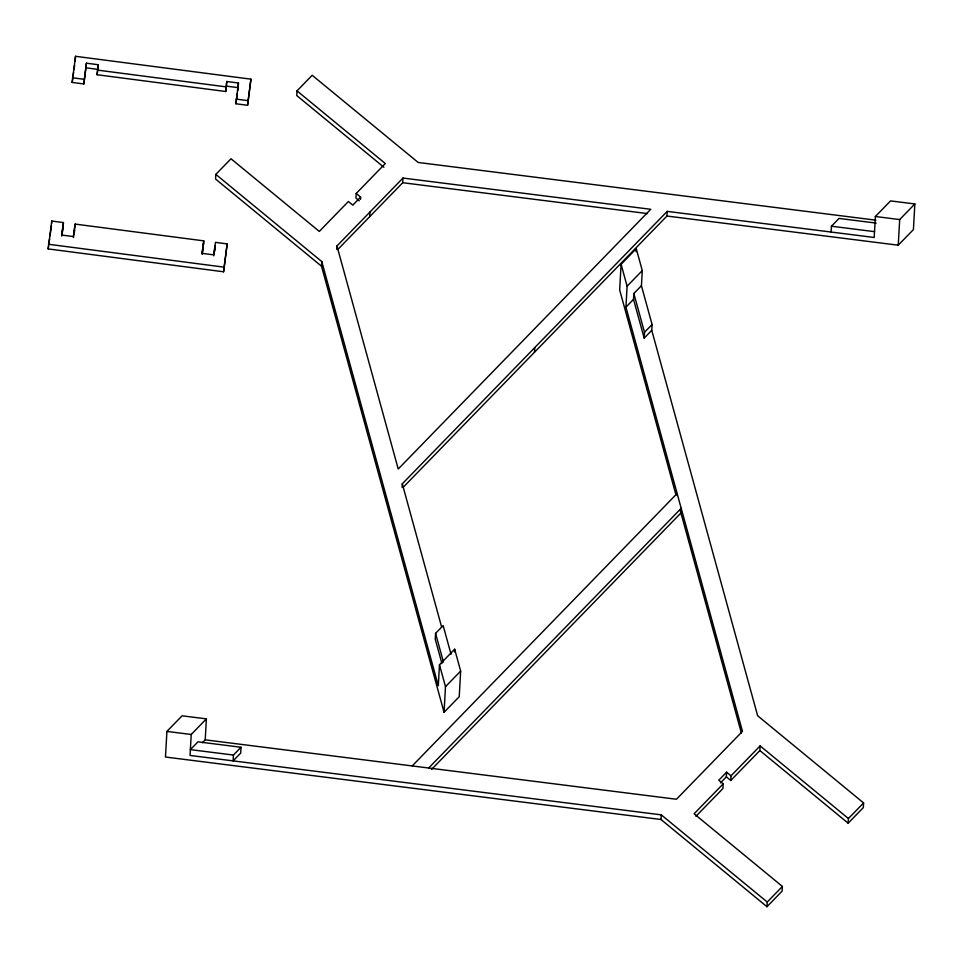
<?xml version="1.0" encoding="UTF-8"?>
<svg xmlns="http://www.w3.org/2000/svg" width="963" height="963" viewBox="0 0 963 963"><rect width="100%" height="100%" fill="white"/><g stroke="black" fill="none" stroke-linecap="round" stroke-linejoin="round"><path stroke-width="1.44" d="M63.45 222.561L61.656 235.044L73.344 236.573L75.15 224.09L203.783 240.858L201.989 253.341L213.678 254.858L215.483 242.375L227.172 243.904L223.572 271.783L48.15 248.911L51.761 221.045L63.45 222.561L61.993 235.55M51.629 223.368L51.761 221.045M72.165 82.421L75.511 56.299L250.934 79.159L247.575 105.292L235.887 103.763L238.463 83.011L226.774 81.482L225.739 91.509L97.094 74.741L98.13 64.714L86.441 63.185L83.853 83.95L72.165 82.421L73.609 72.406M75.258 60.958L75.511 56.299M75.15 224.09L73.417 237.512M83.853 83.95L86.441 63.185M97.937 68.204L98.13 64.714M202.374 742.762L205.215 739.837L206.395 718.867L182.079 715.81L166.912 731.411L165.48 757.038L661.015 819.513L766.969 906.701L782.137 891.1L782.401 886.442L694.106 813.783L723.201 783.858L718.783 780.223L726.608 772.182L731.025 775.817L730.761 780.475L726.355 776.84L726.608 772.182M203.783 240.858L202.326 253.835M215.82 174.375L215.568 179.034L321.522 266.221L444.063 712.307L459.231 696.706L460.663 671.079L454.656 649.194L439.477 664.795L438.309 685.764L321.774 261.563L215.82 174.375L231 158.775L319.295 231.421L348.389 201.496L352.807 205.131L360.631 197.09L356.214 193.455L385.308 163.529L297.013 90.883L312.181 75.27L418.147 162.458L875.945 220.178M225.739 91.509L226.774 81.482M206.395 718.867L191.216 734.48L190.048 755.449L661.268 814.854L767.234 902.042L766.969 906.701M223.572 271.783L227.172 243.904M237.789 90.594L238.463 83.011M247.575 105.292L250.934 79.159M233.443 755.052L233.118 760.878L240.702 753.078L241.027 747.252L197.957 741.823L190.373 749.623L233.443 755.052L241.027 747.252M297.013 90.883L296.748 95.542L383.888 167.237M321.522 266.221L321.774 261.563M336.761 249.453L336.954 245.962L402.967 178.059L650.735 209.296L398.225 469.005L336.954 245.962M356.214 193.455L355.949 198.113L359.259 200.846M360.499 199.413L360.631 197.09M369.696 216.663L369.961 212.004M337.724 249.561L402.715 182.717L402.967 178.059M402.101 487.314L402.293 483.823L667.203 211.379L874.199 237.476L875.367 216.506L890.546 200.894L914.85 203.963L913.418 229.591L898.238 245.204L666.938 216.037L403.076 487.41M451.045 654.286L443.161 625.565L435.565 633.365L435.24 639.191L441.945 663.603M444.063 712.307L445.496 686.679L439.477 664.795M454.5 651.951L454.656 649.194M534.489 352.265L534.754 347.595M848.162 823.196L848.415 818.538L760.12 745.892L759.867 750.55L848.162 823.196L863.33 807.596L863.594 802.937L757.64 715.75L651.758 330.321L652.083 324.495L641.43 285.722L642.285 270.579L636.266 248.695L621.099 264.295L619.666 289.935L676.062 495.259M205.215 739.837L676.447 799.254L742.461 731.362L625.938 307.149L627.106 286.18L621.099 264.295M651.758 330.321L644.175 338.121L633.522 299.349L633.847 293.522L641.43 285.722M636.098 251.692L636.266 248.695M644.175 338.121L644.5 332.295L633.847 293.522M666.938 216.037L667.203 211.379M661.015 819.513L661.268 814.854M723.201 783.858L722.948 788.516L695.924 816.311M831.117 232.047L831.454 226.221L839.038 218.42L876.174 223.103M898.238 245.204L899.683 219.564L914.85 203.963M48.15 248.911L48.571 246.01M48.993 243.109L49.619 238.764M50.028 235.851L51.496 225.703M74.019 69.541L74.633 65.255M61.728 235.995L63.317 224.897M74.091 234.298L74.693 230.133M97.094 74.741L97.672 70.72M202.061 254.28L203.65 243.182M213.75 255.809L215.146 246.095M214.617 251.199L215.218 247.046M235.887 103.763L237.355 93.519M627.106 286.18L642.285 270.579M625.938 307.149L633.522 299.349M644.5 332.295L652.083 324.495M445.496 686.679L460.663 671.079M412.212 765.934L677.121 493.489M428.679 768.017L681.19 508.32L680.937 512.978L431.556 769.437M720.48 782.871L726.355 776.84M731.025 775.817L760.12 745.892M730.761 780.475L759.867 750.55M767.234 902.042L782.401 886.442M848.415 818.538L863.594 802.937M875.367 216.506L899.683 219.564M831.454 226.221L874.524 231.65M402.715 182.717L647.497 213.581M166.912 731.411L191.216 734.48M86.176 67.843L97.877 69.372M226.51 86.14L238.21 87.669M97.359 70.082L225.992 86.851M72.418 77.762L84.118 79.291M236.14 99.105L247.84 100.633M48.415 244.253L223.825 267.124M680.191 510.282L741.402 733.12M402.293 483.823L441.632 627.045M435.565 633.365L443.462 662.087"/></g></svg>
